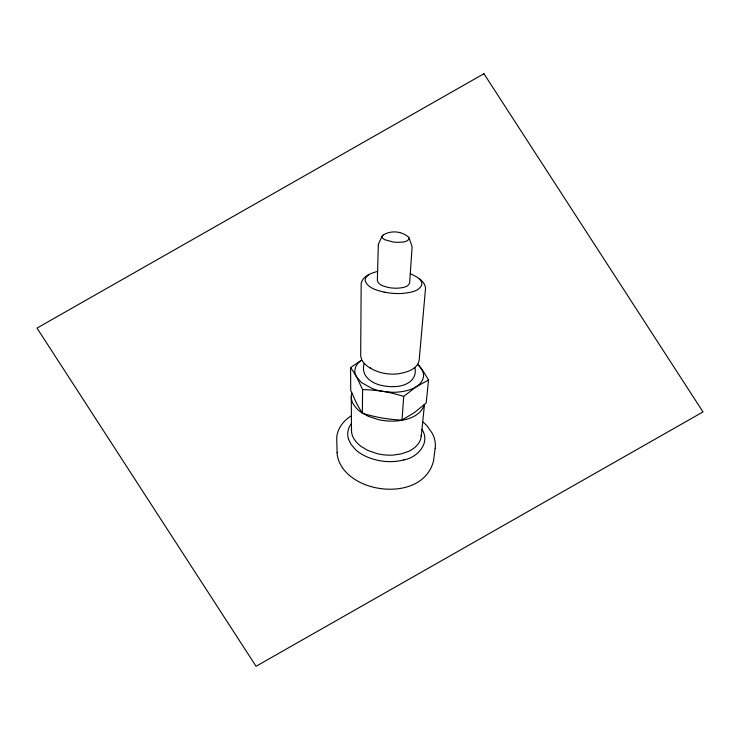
<?xml version="1.0" encoding="UTF-8"?>
<svg xmlns="http://www.w3.org/2000/svg" width="740" height="740" viewBox="0 0 740 740"><rect width="100%" height="100%" fill="white"/><g stroke="black" fill="none" stroke-linecap="round" stroke-linejoin="round"><path stroke-width="1.11" d="M424.483 404.539L421.236 436.341A17.261 16.271 20.5 0 1 418.146 443.991L415.159 447.164A29.85 28.139 20.5 0 1 408.702 451.308L401.533 453.833L393.569 455.054A51.615 48.655 20.5 0 1 376.993 453.611L367.78 450.392L361.175 446.47A29.535 27.843 20.5 0 1 355.986 441.623L354.108 439.014A17.52 16.521 20.5 0 1 351.454 430.421L351.537 429.311L351.491 430.208M421.264 435.999L421.291 435.231L421.254 436.138M363.571 413.438L362.35 413.059L362.591 389.573L357.92 379.583A110.565 104.22 20.5 0 0 356.403 376.716L355.385 374.505A11.396 10.739 20.5 0 1 354.83 371.101C354.849 366.485 357.947 362.434 361.758 360.093L360.676 355.829L361.185 283.439C362.572 276.251 371.203 273.005 377.604 271.441M364.173 363.386C360.315 375.948 371.859 383.69 382.46 385.605A43.558 41.061 20.5 0 0 394.587 386.595M428.562 380.055L416.574 386.502L403.707 396.409L402.042 419.941L414.261 412.707L426.157 403.032L428.562 380.055L425.63 375.097A104.664 98.66 20.5 0 0 421.291 368.557M414.927 367.447C417.582 380.508 405.418 386.41 394.587 386.595M435.129 448.329L433.566 460.743C425.269 494.44 377.197 495.486 353.119 478.216A42.55 40.117 20.5 0 1 343.998 469.863L342.296 467.514M424.371 404.641C420.653 416.528 406.371 420.413 395.243 421.051A59.274 55.87 20.5 0 1 378.177 419.562L368.446 416.38L361.471 412.55A31.191 29.406 20.5 0 1 356.957 408.822L353.692 404.799A15.799 14.893 20.5 0 1 351.232 396.992A14.245 13.431 20.5 0 1 351.861 393.097M361.768 360.112C365.736 366.568 373.117 370.185 380.138 372.359A45.279 42.68 20.5 0 0 387.779 373.848L390.415 374.061A45.408 42.809 20.5 0 0 398.148 373.811C406.168 372.488 417.231 369.611 419.145 360.473L425.546 288.212C425.056 281.635 418.156 277.574 412.781 274.836A35.687 33.642 20.5 0 0 410.839 274.05L410.265 273.837M368.206 275.141L366.226 277.065L365.255 279.313A5.245 4.939 20.5 0 0 365.31 281.237C368.391 288.443 377.298 290.404 384.171 292.134M362.35 413.059L361.582 411.884A106.375 100.279 20.5 0 1 356.014 402.116L350.732 390.424L350.575 367.567L361.731 360.038M351.398 415.825C343.341 420.486 336.173 429.82 336.746 439.893L337.116 452.39M403.79 459.892C417.203 457.801 430.976 442.899 421.939 429.404M399.767 232.591L401.191 233.008A21.146 19.934 20.5 0 1 407.934 236.587A3.524 3.321 20.5 0 1 409.174 238.049M403.707 396.409L402.421 396.02A149.424 140.85 20.5 0 0 383.089 391.377L378.575 390.544A48.424 45.649 20.5 0 1 372.137 388.519L361.509 382.608L356.403 376.716A78.755 74.241 20.5 0 0 350.594 367.558M371.119 368.502L369.889 367.669M419.303 278.897L421.106 281.126L421.837 283.531A5.439 5.125 20.5 0 1 421.717 284.983C418.544 292.022 409.174 292.568 402.468 293.419A65.222 61.475 20.5 0 1 384.171 292.106M417.86 364.219L421.282 368.557M348.457 438.959L350.806 443.991L355.404 449.485A32.366 30.506 20.5 0 0 360.297 453.296L360.963 453.731A47.055 44.354 20.5 0 0 373.358 459.179A54.936 51.782 20.5 0 0 403.8 459.929M351.278 396.992L351.491 430.347M422.716 421.809A41.348 38.97 20.5 0 1 427.147 426L432.216 433.205A27.371 25.808 20.5 0 1 435.194 448.338M342.37 467.467A30.007 28.287 20.5 0 1 337.014 452.39M382.062 236.134A3.626 3.423 20.5 0 1 383.45 234.895M383.44 234.876A21.303 20.082 20.5 0 1 399.776 232.564M402.042 420.107A146.465 138.065 20.5 0 1 363.534 413.586M417.647 364.552A21.331 20.11 20.5 0 1 420.81 367.9L422.845 371.425A12.034 11.35 20.5 0 1 423.521 376.438C421.745 387.362 408.868 390.868 399.443 391.932A59.071 55.685 20.5 0 1 392.394 392.283L383.079 391.423A142.256 134.097 20.5 0 0 362.591 389.61M348.42 438.968A18.787 17.714 20.5 0 1 351.472 423.474M378.325 244.764L377.354 280.479C378.233 285.011 383.949 286.278 387.769 287.333A37.333 35.196 20.5 0 0 398.62 288.128C402.468 287.675 408.351 287.25 409.655 282.865L412.078 247.169A2.34 2.201 20.5 0 0 411.958 246.318L409.128 238.067A1.462 1.378 20.5 0 1 409.183 239.048C406.547 242.563 401.228 242.137 397.278 242.313A41.865 39.46 20.5 0 1 393.18 242.017L384.486 239.631L382.321 237.873L382.099 236.153L378.529 243.941A2.368 2.239 20.5 0 0 378.325 244.764M483.941 73.723L37 328.088L256.058 666.278L703 411.912L483.941 73.723"/></g></svg>
